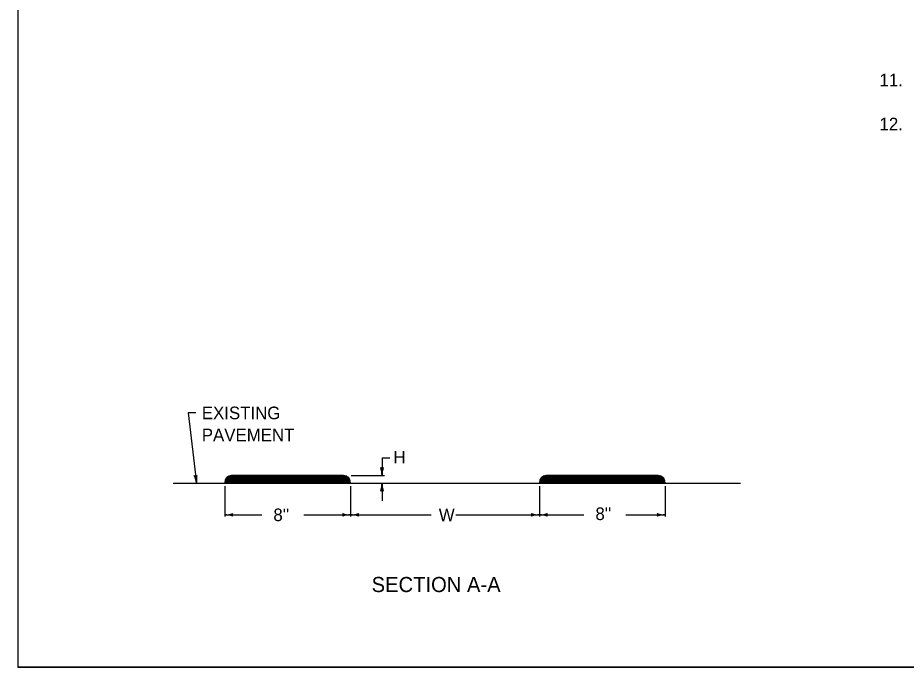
# Model space of a CAD drawing. Extents: x 1007 to 1035.5, y 1000.5 to 1021.5.
# Drawn here: x 1007 to 1021.12, y 1000.5 to 1010.82 of the extents above; entities that cross this region are included whole.
import ezdxf

# ---------------------------------------------------------------- set-up
doc = ezdxf.new("R2010")
doc.units = 0
for name, color, linetype in [('Level 1', 7, 'Continuous'), ('Level 10', 7, 'Continuous'), ('Level 11', 7, 'Continuous')]:
    doc.layers.add(name, color=color, linetype=linetype)

msp = doc.modelspace()

# ---------------------------------------------------------------- linework, layer by layer
at = {"layer": 'Level 1'}
for p, q in [((1009.831, 1004.543), (1009.706, 1004.543)), ((1009.706, 1004.543), (1009.841, 1003.422)), ((1012.789, 1003.827), (1012.789, 1003.547)), ((1012.789, 1003.827), (1012.914, 1003.827)), ((1012.287, 1003.454), (1010.29, 1003.454)), ((1012.285, 1003.466), (1010.292, 1003.466)), ((1012.282, 1003.474), (1010.295, 1003.474)), ((1012.276, 1003.488), (1010.301, 1003.488)), ((1012.271, 1003.496), (1010.306, 1003.496)), ((1012.259, 1003.512), (1010.318, 1003.512)), ((1012.25, 1003.52), (1010.327, 1003.52)), ((1012.229, 1003.535), (1010.348, 1003.535)), ((1012.179, 1003.547), (1010.398, 1003.547)), ((1012.299, 1003.547), (1012.827, 1003.547)), ((1017.287, 1003.454), (1015.29, 1003.454)), ((1017.285, 1003.466), (1015.292, 1003.466)), ((1017.282, 1003.474), (1015.295, 1003.474)), ((1017.276, 1003.488), (1015.301, 1003.488)), ((1017.271, 1003.496), (1015.306, 1003.496)), ((1017.259, 1003.512), (1015.318, 1003.512)), ((1017.25, 1003.52), (1015.327, 1003.52)), ((1017.229, 1003.535), (1015.348, 1003.535)), ((1017.179, 1003.547), (1015.398, 1003.547)), ((1009.47, 1003.422), (1010.289, 1003.422)), ((1012.289, 1003.44), (1010.289, 1003.44)), ((1010.289, 1003.437), (1010.289, 1003.422)), ((1012.288, 1003.428), (1010.289, 1003.428)), ((1010.289, 1003.422), (1012.289, 1003.422)), ((1010.289, 1003.377), (1010.289, 1002.897)), ((1012.289, 1003.422), (1012.289, 1003.437)), ((1012.289, 1003.422), (1015.289, 1003.422)), ((1012.289, 1003.377), (1012.289, 1002.897)), ((1012.789, 1003.422), (1012.789, 1003.145)), ((1017.289, 1003.44), (1015.289, 1003.44)), ((1015.289, 1003.437), (1015.289, 1003.422)), ((1017.288, 1003.428), (1015.289, 1003.428)), ((1015.289, 1003.422), (1017.289, 1003.422)), ((1015.289, 1003.377), (1015.289, 1002.897)), ((1017.289, 1003.422), (1017.289, 1003.437)), ((1017.289, 1003.422), (1018.486, 1003.422)), ((1017.289, 1003.377), (1017.289, 1002.897)), ((1010.289, 1002.922), (1010.878, 1002.922)), ((1011.548, 1002.922), (1012.289, 1002.922)), ((1012.289, 1002.922), (1013.569, 1002.922)), ((1013.96, 1002.922), (1015.289, 1002.922)), ((1015.289, 1002.922), (1015.994, 1002.922)), ((1016.664, 1002.922), (1017.289, 1002.922))]:
    msp.add_line(p, q, dxfattribs=at)
for centre, radius, start, end in [((1012.789, 1003.695), 0.0312, 228.7746, 310.8913), ((1012.398, 1003.547), 0.391, 0, 18.6688), ((1013.179, 1003.547), 0.391, 161.3472, 179.9939), ((1009.823, 1003.569), 0.0312, 235.6617, 317.7784), ((1009.453, 1003.375), 0.391, 6.8871, 25.5559), ((1010.229, 1003.468), 0.391, 168.2342, 186.881), ((1010.398, 1003.437), 0.109, 90, 180), ((1012.179, 1003.437), 0.109, 0, 90), ((1012.398, 1003.547), 0.391, 359.9878, 0), ((1015.398, 1003.437), 0.109, 90, 180), ((1017.179, 1003.437), 0.109, 0, 90), ((1009.453, 1003.375), 0.391, 6.8749, 6.8871), ((1012.398, 1003.422), 0.391, 341.3472, 359.9939), ((1013.179, 1003.422), 0.391, 180, 198.6688), ((1013.179, 1003.422), 0.391, 179.9878, 180), ((1012.788, 1003.273), 0.0312, 48.7746, 130.8913), ((1010.289, 1003.312), 0.391, 269.9878, 270), ((1010.289, 1003.312), 0.391, 270, 288.6688), ((1010.289, 1002.531), 0.391, 71.3472, 89.9939), ((1010.437, 1002.921), 0.0312, 138.7746, 220.8913), ((1012.14, 1002.922), 0.0312, 318.7746, 40.8913), ((1012.289, 1002.531), 0.391, 90, 108.6688), ((1012.289, 1003.312), 0.391, 251.3472, 269.9939), ((1012.289, 1003.312), 0.391, 269.9878, 270), ((1012.289, 1003.312), 0.391, 270, 288.6688), ((1012.289, 1002.531), 0.391, 89.9878, 90), ((1012.289, 1002.531), 0.391, 71.3472, 89.9939), ((1012.437, 1002.921), 0.0312, 138.7746, 220.8913), ((1015.14, 1002.922), 0.0312, 318.7746, 40.8913), ((1015.289, 1002.531), 0.391, 90, 108.6688), ((1015.289, 1003.312), 0.391, 251.3472, 269.9939), ((1015.289, 1003.312), 0.391, 269.9878, 270), ((1015.289, 1003.312), 0.391, 270, 288.6688), ((1015.289, 1002.531), 0.391, 89.9878, 90), ((1015.289, 1002.531), 0.391, 71.3472, 89.9939), ((1015.437, 1002.921), 0.0312, 138.7746, 220.8913), ((1017.14, 1002.922), 0.0312, 318.7746, 40.8913), ((1017.289, 1002.531), 0.391, 90, 108.6688), ((1017.289, 1003.312), 0.391, 251.3472, 269.9939), ((1017.289, 1002.531), 0.391, 89.9878, 90)]:
    msp.add_arc(centre, radius, start, end, dxfattribs=at)
at = {"layer": 'Level 10'}
for p in [(1007, 1021.5), (1035.5, 1000.5)]:
    msp.add_line(p, (1007, 1000.5), dxfattribs=at)
at = {"layer": 'Level 11'}
msp.add_lwpolyline([(1007, 1000.5), (1035.5, 1000.5), (1035.5, 1021.5), (1007, 1021.5)], close=True, dxfattribs=at)

# ---------------------------------------------------------------- texts
at = {"layer": 'Level 1'}
for s, height, p in [('11.', 0.2, (1020.695, 1009.73)), ('12.', 0.2, (1020.695, 1009.03)), ('EXISTING', 0.2, (1009.925, 1004.44)), ('PAVEMENT', 0.2, (1009.925, 1004.09)), ('H', 0.2, (1012.97, 1003.737)), ("8''", 0.2, (1016.18, 1002.838)), ("8''", 0.2, (1011.062, 1002.821)), ('W', 0.2, (1013.691, 1002.82)), ('SECTION A-A', 0.24, (1012.623, 1001.694))]:
    msp.add_text(s, height=height, dxfattribs=at).set_placement(p)

doc.saveas('drawing.dxf')
